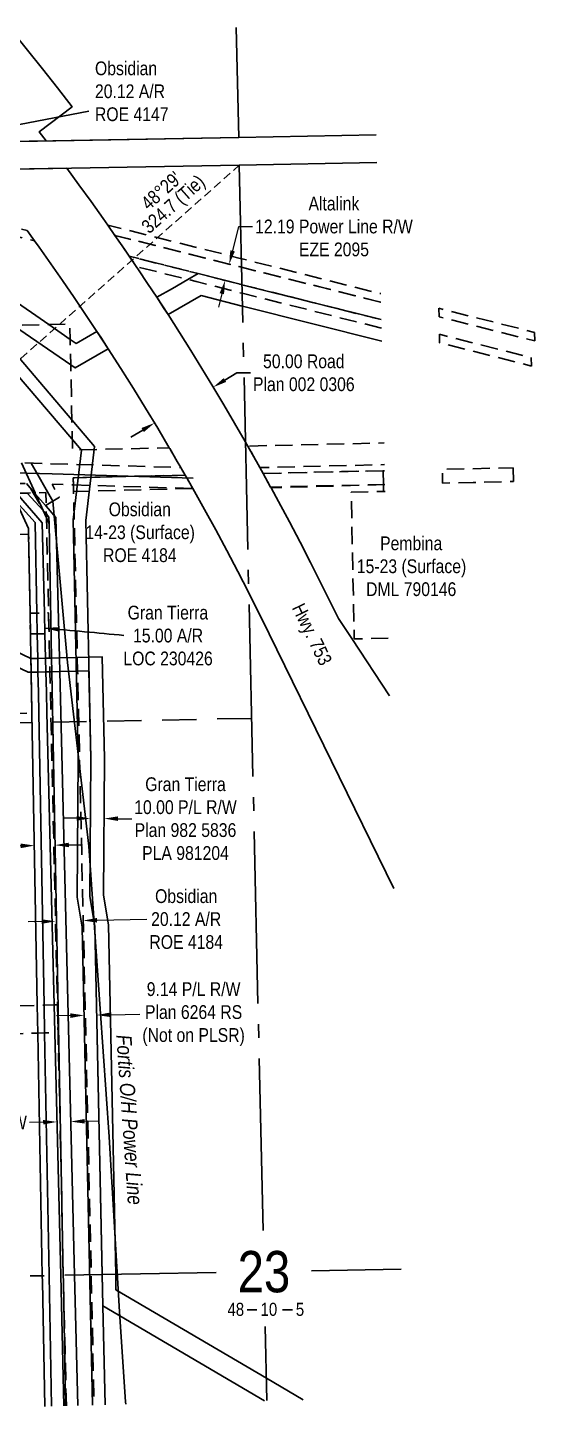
# Model space of a CAD drawing. Extents: x 607428 to 610233, y 5890754 to 5892618.
# Drawn here: x 609849 to 610233, y 5890793 to 5891795 of the extents above; entities that cross this region are included whole.
import ezdxf
from ezdxf.enums import TextEntityAlignment as Align

# ---------------------------------------------------------------- set-up
doc = ezdxf.new("R2010")
doc.units = 0
doc.header["$LTSCALE"] = 5
doc.header["$PDSIZE"] = 0.5
for name, pattern in [('foc-ACCESSROAD', [3.75, 2.5, -1.25]), ('foc-FLOWLINE', [3.75, 2.5, -1.25]), ('foc-LSD', [8, 5, -3]), ('foc-QUARTERLINE', [33, 25, -3, 2, -3]), ('foc-TIELINE', [1.875, 1.25, -0.625])]:
    doc.linetypes.add(name, pattern=pattern)
doc.layers.get('Defpoints').update_dxf_attribs({"color": 9})
for name, color, linetype in [('10', 1, 'Continuous'), ('9', 3, 'Continuous'), ('AS-POWER', 104, 'foc-POWER'), ('AS-TELUS', 224, 'foc-TEL'), ('C-AR', 13, 'foc-ACCESSROAD'), ('C-RW', 13, 'Continuous'), ('C-WS', 13, 'foc-ACCESSROAD'), ('DLO', 7, 'Continuous'), ('F-AR', 190, 'foc-ACCESSROAD'), ('F-EZE', 190, 'foc-FLOWLINE'), ('F-RW', 190, 'Continuous'), ('F-WS', 190, 'foc-ACCESSROAD'), ('L-SEC', 7, 'Continuous'), ('L-SECLBL', 7, 'Continuous'), ('L-SECQ', 8, 'foc-QUARTERLINE'), ('L-SECTION-LSD', 7, 'foc-LSD'), ('L-TIE', 7, 'foc-TIELINE'), ('L-TIE-T', 7, 'Continuous'), ('L-TITLEDB', 4, 'Continuous'), ('L-TITLEDB-T', 4, 'Continuous')]:
    doc.layers.add(name, color=color, linetype=linetype)
for name, color, linetype, lineweight in [('C-AR-T', 13, 'Continuous', 9), ('C-RW-T', 13, 'Continuous', 9), ('F-EZE-T', 190, 'Continuous', 9), ('F-RW-T', 190, 'Continuous', 9)]:
    doc.layers.add(name, color=color, linetype=linetype, lineweight=lineweight)
doc.styles.add('100L', font='ARIALN.TTF', dxfattribs={"height": 11})
doc.styles.add('80CG', font='ARIALN.TTF', dxfattribs={"height": 10})
doc.styles.add('80L', font='ARIALN.TTF', dxfattribs={"height": 10})
doc.styles.add('foc-LtypeFont', font='ARIALN.TTF', dxfattribs={"height": 7.35})
doc.styles.add('SIMPLEX', font='ARIALN.TTF')
doc.linetypes.add('foc-POWER', pattern='A,6,-1,["P",foc-LtypeFont,S=0.2,R=0,X=-0.625,Y=-0.75],-1.24,4', length=12.24)
doc.linetypes.add('foc-TEL', pattern='A,2,-1,["T",foc-LtypeFont,S=0.2,R=0,X=-0.425,Y=-0.75],-1.24,8', length=12.24)
doc.linetypes.add('foc-TEL-NOLINE', pattern='A,0,-2,["T",foc-LtypeFont,S=0.2,R=0,X=-0.425,Y=-0.75],-10.24', length=12.24)
doc.dimstyles.new('Compass 5 000', dxfattribs={"dimscale": 5, "dimtxt": 9, "dimasz": 2, "dimexe": 0.2, "dimexo": 0.0625, "dimgap": 0.5, "dimtad": 0, "dimtih": 1, "dimtoh": 1, "dimzin": 0, "dimdsep": 46, "dimtxsty": '80CG', "dimcen": 0.1, "dimse1": 1, "dimse2": 1, "dimclrd": 256, "dimclrt": 256, "dimaunit": 1, "dimadec": 4, "dimazin": 0, "dimtfac": 0.06, "dimtofl": 0, "dimtmove": 0, "dimatfit": 1, "dimfxl": 0.2, "dimtolj": 1, "dimtzin": 0, "dimlwd": -1, "dimarcsym": 0})

# ---------------------------------------------------------------- blocks, each defined once
blk = doc.blocks.new('L-SECLBL')
at = {"layer": '9', "color": 7}
for p, q in [((-5.1, -27.8), (-12.3, -27.8)), ((20.7, -27.8), (13.5, -27.8))]:
    blk.add_line(p, q, dxfattribs=at)
at = {"layer": '10', "color": 2, "style": 'SIMPLEX'}
blk.add_attdef('SEC', text='', height=30, dxfattribs=at).set_placement((0, 0), align=Align.MIDDLE)
at = {"layer": '10', "color": 5, "style": '80L'}
blk.add_attdef('TWP', text='', height=9.5, dxfattribs=at).set_placement((-14.4, -27.4), align=Align.MIDDLE_RIGHT)
blk.add_attdef('RGE', text='', height=9.5, dxfattribs=at).set_placement((3.6, -27.4), align=Align.MIDDLE_CENTER)
blk.add_attdef('MER', text='', height=9.5, dxfattribs=at).set_placement((23.2, -27.4), align=Align.MIDDLE_LEFT)
blk = doc.blocks.new('*D416')
at = {"layer": 'Defpoints', "color": 0, "transparency": 16777216}
for p in [(609941.5, 5891636.8), (609938.5, 5891625), (609995.5, 5891623.2)]:
    blk.add_point(p, dxfattribs=at)
at = {"layer": 'F-EZE-T', "transparency": 16777216}
for p, q in [((609998, 5891632.9), (610002.4, 5891650.5)), ((610002.4, 5891650.5), (610012.4, 5891650.5)), ((609990.1, 5891601.7), (609987.7, 5891592))]:
    blk.add_line(p, q, dxfattribs=at)
for points in [[(609996.3, 5891633.3), (609999.6, 5891632.5), (609995.5, 5891623.2)], [(609988.5, 5891602.1), (609991.7, 5891601.3), (609992.5, 5891611.4)]]:
    blk.add_solid(points, dxfattribs=at)
at = {"layer": 'F-EZE-T', "transparency": 16777216, "insert": (610071.6, 5891650.5), "char_height": 10, "attachment_point": 5, "style": '80CG'}
blk.add_mtext('\\A1;Altalink\\P12.19 Power Line R/W\\PEZE 2095', dxfattribs=at)
blk = doc.blocks.new('*D424')
at = {"layer": 'C-AR-T', "transparency": 16777216}
for p, q in [((609753.3, 5891553.8), (609743.3, 5891553.8)), ((609754.3, 5891508.2), (609753.3, 5891553.8)), ((609755.2, 5891469.9), (609755.4, 5891459.9))]:
    blk.add_line(p, q, dxfattribs=at)
for points in [[(609756, 5891508.2), (609752.7, 5891508.2), (609754.6, 5891498.2)], [(609756.9, 5891470), (609753.5, 5891469.9), (609755, 5891479.9)]]:
    blk.add_solid(points, dxfattribs=at)
at = {"layer": 'Defpoints', "color": 0, "transparency": 16777216}
for p in [(609644.6, 5891495.7), (609754.6, 5891498.2), (609645, 5891477.4)]:
    blk.add_point(p, dxfattribs=at)
at = {"layer": 'C-AR-T', "transparency": 16777216, "insert": (609676, 5891553.8), "char_height": 10, "width": 652.751, "attachment_point": 5, "style": '80CG'}
blk.add_mtext('\\A1;Obsidian\\P18.29 A/R\\PMSL 6923\\P(Expired, \\PRec. Cert. # NES-92-299)', dxfattribs=at)
blk = doc.blocks.new('*D437')
at = {"layer": 'C-RW-T', "transparency": 16777216}
for p, q in [((609843.9, 5891200.5), (609833.9, 5891200.3)), ((609878.9, 5891201.2), (609888.9, 5891201.3))]:
    blk.add_line(p, q, dxfattribs=at)
for points in [[(609878.9, 5891202.8), (609879, 5891199.5), (609868.9, 5891201)], [(609843.8, 5891202.2), (609843.9, 5891198.8), (609853.9, 5891200.7)]]:
    blk.add_solid(points, dxfattribs=at)
at = {"layer": 'Defpoints', "color": 0, "transparency": 16777216}
for p in [(609853.9, 5891200.7), (609853.9, 5891199.4), (609869, 5891199.7)]:
    blk.add_point(p, dxfattribs=at)
at = {"layer": 'C-RW-T', "transparency": 16777216, "insert": (609794.8, 5891200.3), "char_height": 10, "attachment_point": 5, "style": '80CG'}
blk.add_mtext('\\A1;Obsidian\\P15.00 P/L R/W\\PPlan 892 2025\\PPLA 890402', dxfattribs=at)
blk = doc.blocks.new('*D438')
at = {"layer": 'Defpoints', "color": 0, "transparency": 16777216}
for p in [(609894.6, 5891220.7), (609904.6, 5891220.6), (609904.6, 5891220.3)]:
    blk.add_point(p, dxfattribs=at)
at = {"layer": 'F-RW-T', "transparency": 16777216}
for p, q in [((609884.6, 5891220.5), (609874.6, 5891220.5)), ((609914.6, 5891220.2), (609924.6, 5891220.2))]:
    blk.add_line(p, q, dxfattribs=at)
for points in [[(609884.6, 5891222.1), (609884.6, 5891218.8), (609894.6, 5891220.4)], [(609914.6, 5891221.9), (609914.6, 5891218.6), (609904.6, 5891220.3)]]:
    blk.add_solid(points, dxfattribs=at)
at = {"layer": 'F-RW-T', "transparency": 16777216, "insert": (609963.7, 5891220.2), "char_height": 10, "attachment_point": 5, "style": '80CG'}
blk.add_mtext('\\A1;Gran Tierra\\P10.00 P/L R/W^JPlan 982 5836\\PPLA 981204', dxfattribs=at)
blk = doc.blocks.new('*D439')
at = {"layer": 'C-RW-T', "transparency": 16777216}
for p, q in [((609860.3, 5890999.6), (609850.3, 5890999.4)), ((609890.3, 5891000.4), (609900.3, 5891000.6))]:
    blk.add_line(p, q, dxfattribs=at)
for points in [[(609860.2, 5891001.3), (609860.3, 5890998), (609870.3, 5890999.9)], [(609890.3, 5891002), (609890.4, 5890998.7), (609880.3, 5891000.1)]]:
    blk.add_solid(points, dxfattribs=at)
at = {"layer": 'Defpoints', "color": 0, "transparency": 16777216}
for p in [(609870.3, 5890999.9), (609870.6, 5890985.6), (609880.7, 5890985.9)]:
    blk.add_point(p, dxfattribs=at)
at = {"layer": 'C-RW-T', "transparency": 16777216, "insert": (609811.2, 5890999.4), "char_height": 10, "attachment_point": 5, "style": '80CG'}
blk.add_mtext('\\A1;Obsidian\\P10.06 P/L R/W\\PPLA 667', dxfattribs=at)
blk = doc.blocks.new('*D455')
at = {"layer": 'Defpoints', "color": 0, "transparency": 16777216}
for p in [(609983.9, 5891533.8), (609986, 5891530.3), (609943.3, 5891504.3)]:
    blk.add_point(p, dxfattribs=at)
at = {"layer": 'L-TITLEDB-T', "transparency": 16777216}
for p, q in [((609992.4, 5891539), (610001, 5891544.2)), ((610001, 5891544.2), (610011, 5891544.2)), ((609932.6, 5891502.6), (609924.1, 5891497.5))]:
    blk.add_line(p, q, dxfattribs=at)
for points in [[(609991.5, 5891540.4), (609993.3, 5891537.6), (609983.9, 5891533.8)], [(609931.7, 5891504.1), (609933.5, 5891501.2), (609941.2, 5891507.8)]]:
    blk.add_solid(points, dxfattribs=at)
at = {"layer": 'L-TITLEDB-T', "transparency": 16777216, "insert": (610049.7, 5891544.2), "char_height": 10, "width": 367.246, "attachment_point": 5, "style": '80CG'}
blk.add_mtext('\\A1;50.00 Road\\PPlan 002 0306', dxfattribs=at)
blk = doc.blocks.new('*D501')
at = {"layer": 'Defpoints', "color": 0, "transparency": 16777216}
for p in [(609889.2, 5891117.4), (609898.3, 5891117.6), (609899.2, 5891077.5)]:
    blk.add_point(p, dxfattribs=at)
at = {"layer": 'F-RW-T', "transparency": 16777216}
for p, q in [((609880, 5891077.1), (609870, 5891076.9)), ((609909.2, 5891077.7), (609930.6, 5891078.2))]:
    blk.add_line(p, q, dxfattribs=at)
for points in [[(609880, 5891078.8), (609880, 5891075.4), (609890, 5891077.3)], [(609909.1, 5891079.4), (609909.2, 5891076.1), (609899.2, 5891077.5)]]:
    blk.add_solid(points, dxfattribs=at)
at = {"layer": 'F-RW-T', "transparency": 16777216, "insert": (609969.6, 5891078.2), "char_height": 10, "attachment_point": 5, "style": '80CG'}
blk.add_mtext('\\A1;9.14 P/L R/W\\PPlan 6264 RS^J(Not on PLSR)', dxfattribs=at)
blk = doc.blocks.new('*D503')
at = {"layer": 'C-AR-T', "transparency": 16777216}
for p, q in [((609859.3, 5891145.5), (609849.3, 5891145.3)), ((609899.4, 5891146.4), (609935.7, 5891147.2))]:
    blk.add_line(p, q, dxfattribs=at)
for points in [[(609859.2, 5891147.1), (609859.3, 5891143.8), (609869.3, 5891145.7)], [(609899.3, 5891148.1), (609899.4, 5891144.7), (609889.4, 5891146.2)]]:
    blk.add_solid(points, dxfattribs=at)
at = {"layer": 'Defpoints', "color": 0, "transparency": 16777216}
for p in [(609868.8, 5891164.4), (609889, 5891164.9), (609889.4, 5891146.2)]:
    blk.add_point(p, dxfattribs=at)
at = {"layer": 'C-AR-T', "transparency": 16777216, "insert": (609964.2, 5891147.2), "char_height": 10, "attachment_point": 5, "style": '80CG'}
blk.add_mtext('\\A1;Obsidian\\P20.12 A/R\\PROE 4184', dxfattribs=at)

msp = doc.modelspace()

# ---------------------------------------------------------------- linework, layer by layer
at = {"layer": 'AS-POWER', "flags": 128}
for points in [[(607551.93, 5891412.697), (607585.799, 5891413.382), (607595.801, 5891413.586), (607746.916, 5891416.659), (608123.167, 5891423.941), (608146.382, 5891425.082), (608170.404, 5891423.584), (608813.229, 5891453.675), (608923.623, 5891458.759), (609182.953, 5891464.779), (609203.065, 5891465.205), (609693.533, 5891475.59), (609848.395, 5891471.245), (609866.906, 5891470.726), (609969.214, 5891467.69)], [(609851.428, 5891478.603), (609867.306, 5891450.973), (609877.976, 5891333.635), (609893.364, 5891200.306), (609901.761, 5891082.112), (609908.184, 5890989.069), (609915.773, 5890861.945), (609920.157, 5890796.561), (609920.275, 5890794.672)]]:
    msp.add_lwpolyline(points, dxfattribs=at)
at = {"layer": 'AS-TELUS', "linetype": 'foc-TEL-NOLINE', "flags": 128}
msp.add_lwpolyline([(607481.266, 5891665.273), (607566.684, 5891667.363), (608373.017, 5891683.504), (609177.796, 5891700.265), (610002.466, 5891715.273), (610102.333, 5891717.131)], dxfattribs=at)
at = {"layer": 'C-AR', "flags": 128}
msp.add_lwpolyline([(610108.447, 5891473.121), (610020.126, 5891471.125), (610017.765, 5891475.359), (610015.247, 5891479.856), (610014.554, 5891481.084), (610008.919, 5891491.003), (610108.006, 5891493.247)], dxfattribs=at)
at = {"layer": 'C-RW'}
for points in [[(609844.5, 5891478.807), (609854.379, 5891457.019), (609854.798, 5891456.097), (609859.238, 5891446.281), (609860.217, 5891444.144), (609862.646, 5891438.786), (609864.586, 5891434.508), (609866.401, 5891336.864), (609866.587, 5891326.956), (609873.307, 5890966.559), (609874.764, 5890888.388), (609874.938, 5890884.174), (609876.472, 5890793.529)], [(609848.185, 5891463.751), (609850.808, 5891460.714), (609854.008, 5891457.01), (609854.798, 5891456.097), (609861.93, 5891447.841), (609862.456, 5891447.233), (609869.545, 5891439.026), (609872.054, 5891337.009), (609872.298, 5891327.08), (609883.084, 5890888.542), (609885.414, 5890793.763)], [(609875.352, 5890793.5), (609873.019, 5890888.356), (609868.681, 5891064.763), (609868.186, 5891084.888), (609862.966, 5891297.139), (609862.597, 5891312.144), (609862.236, 5891326.862), (609861.991, 5891336.812), (609861.552, 5891354.654), (609861.183, 5891369.658), (609859.572, 5891435.174), (609840.961, 5891456.716)], [(609861.456, 5890793.138), (609859.7, 5890883.925), (609859.659, 5890888.109), (609856.397, 5891064.482), (609856.024, 5891084.61), (609852.099, 5891296.937), (609851.821, 5891311.943), (609851.549, 5891326.631), (609851.364, 5891336.685), (609851.037, 5891354.458), (609850.76, 5891369.464), (609849.698, 5891426.985), (609849.622, 5891431.09), (609840.693, 5891450.732)]]:
    msp.add_lwpolyline(points, dxfattribs=at)
at = {"layer": 'C-RW', "flags": 128}
for points in [[(609848.695, 5891456.891), (609860.217, 5891444.144), (609862.584, 5891441.525), (609864.495, 5891439.411), (609864.586, 5891434.508), (609866.401, 5891336.864), (609866.587, 5891326.956), (609873.307, 5890966.559), (609874.764, 5890888.388), (609874.938, 5890884.174), (609876.472, 5890793.529)], [(609866.366, 5890793.266), (609864.612, 5890888.201), (609861.353, 5891064.596), (609860.981, 5891084.723), (609857.059, 5891297.03), (609856.781, 5891312.035), (609856.51, 5891326.738), (609856.325, 5891336.743), (609855.996, 5891354.55), (609855.719, 5891369.557), (609854.501, 5891435.456), (609840.693, 5891450.732)]]:
    msp.add_lwpolyline(points, dxfattribs=at)
at = {"layer": 'C-WS', "flags": 128}
msp.add_lwpolyline([(609877.157, 5890793.547), (609874.938, 5890884.174), (609874.764, 5890888.388), (609873.307, 5890966.559), (609871.089, 5891064.818), (609870.635, 5891084.944), (609865.843, 5891297.193), (609865.504, 5891312.197), (609865.171, 5891326.925), (609864.948, 5891336.847), (609864.544, 5891354.71), (609864.205, 5891369.715), (609862.646, 5891438.786), (609862.584, 5891441.525), (609862.456, 5891447.233), (609862.436, 5891448.136), (609862.231, 5891457.196), (609854.379, 5891457.019), (609854.008, 5891457.01), (609852.979, 5891456.988), (609848.695, 5891456.891), (609840.961, 5891456.716), (609838.003, 5891456.65), (609835.398, 5891456.59), (609760.401, 5891454.898), (609760.145, 5891466.221), (609759.971, 5891473.938), (609759.834, 5891480.02), (609759.806, 5891481.227), (609759.743, 5891484.008), (609759.421, 5891498.316), (609759.195, 5891508.319), (609757.647, 5891576.853), (609781.881, 5891577.4), (609783.101, 5891577.427), (609783.543, 5891577.437), (609791.945, 5891577.627), (609799.616, 5891577.8), (609803.669, 5891577.891), (609838.756, 5891578.684), (609864.327, 5891579.261), (609879.603, 5891579.606), (609879.853, 5891568.538), (609880.27, 5891550.036), (609881.667, 5891488.139), (609951.96, 5891489.725), (609952.236, 5891489.258), (609957.754, 5891479.798), (609960.307, 5891475.395), (609960.794, 5891474.552), (609963.498, 5891469.85), (609882.122, 5891468.014), (609882.24, 5891462.795), (609882.348, 5891458.011), (609885.072, 5891337.342), (609885.297, 5891327.365), (609895.199, 5890888.765), (609897.277, 5890794.072)], dxfattribs=at)
msp.add_lwpolyline([(609672.522, 5891080.408), (609856.024, 5891084.61), (609860.981, 5891084.723), (609868.186, 5891084.888), (609870.635, 5891084.944), (609871.089, 5891064.818), (609868.681, 5891064.763), (609861.353, 5891064.596), (609856.397, 5891064.482), (609682.337, 5891060.497), (609671.236, 5891060.243), (609472.918, 5891055.708), (609473.652, 5891023.624), (609473.854, 5891014.856), (609468.378, 5891014.73), (609351.9, 5891012.065), (609349.109, 5891134.02), (609471.064, 5891136.811), (609472.458, 5891075.833), (609661.422, 5891080.154), (609672.522, 5891080.408)], close=True, dxfattribs=at)
at = {"layer": 'DLO'}
msp.add_lwpolyline([(610108.779, 5891458.024), (610107.716, 5891458.002), (610107.608, 5891462.992), (610107.391, 5891473.098), (610108.447, 5891473.122)], dxfattribs=at)
at = {"layer": 'F-AR', "flags": 128}
msp.add_lwpolyline([(609864.205, 5891369.715), (609864.544, 5891354.71), (609861.552, 5891354.654), (609855.996, 5891354.55), (609851.035, 5891354.481), (609850.759, 5891369.47), (609855.719, 5891369.557), (609861.183, 5891369.658), (609864.205, 5891369.715)], close=True, dxfattribs=at)
at = {"layer": 'F-EZE', "flags": 128}
for points in [[(609848.601, 5891647.633), (609850.424, 5891645.111), (609854.061, 5891640.065), (609806.736, 5891651.989), (609802.291, 5891653.099), (609802.177, 5891659.315), (609808.196, 5891657.812), (609848.601, 5891647.633)], [(610217.44, 5891573.615), (610217.582, 5891567.39), (610147.997, 5891584.885), (610147.875, 5891591.106), (610217.44, 5891573.615)], [(610214.971, 5891555.353), (610215.124, 5891549.122), (610148.387, 5891566.021), (610148.249, 5891572.249), (610214.971, 5891555.353)], [(609813.028, 5891483.173), (609812.923, 5891479.736), (609821.285, 5891479.49), (609827.706, 5891479.301), (609828.458, 5891479.279), (609834.934, 5891479.088), (609844.5, 5891478.807), (609960.307, 5891475.395), (609960.794, 5891474.552), (609963.498, 5891469.85), (609964.618, 5891467.887), (609965.376, 5891466.555), (609968.991, 5891460.197), (609882.24, 5891462.795), (609866.69, 5891463.232), (609872.177, 5891453.81), (609862.436, 5891448.136), (609861.93, 5891447.841), (609859.238, 5891446.281), (609852.979, 5891456.988), (609850.808, 5891460.714), (609849.053, 5891463.726), (609848.185, 5891463.751), (609842.346, 5891463.915), (609834.648, 5891464.072), (609828.425, 5891464.305), (609792.488, 5891465.314), (609760.145, 5891466.221), (609693.507, 5891468.091), (609565.942, 5891465.391), (609551.025, 5891465.075), (609483.568, 5891463.644), (609472.476, 5891463.409), (609203.223, 5891457.709), (609203.008, 5891467.497), (609202.894, 5891472.696), (609306.321, 5891474.882), (609367.293, 5891476.171), (609428.279, 5891477.462), (609465.149, 5891478.243), (609476.243, 5891478.478), (609550.282, 5891480.047), (609565.215, 5891480.363), (609693.559, 5891483.086), (609759.806, 5891481.227), (609792.944, 5891480.297), (609793.041, 5891483.486), (609793.327, 5891492.878), (609810.161, 5891492.366), (609813.306, 5891492.27), (609813.201, 5891488.847), (609813.028, 5891483.173)], [(610201.873, 5891475.232), (610202.106, 5891465.23), (610172.687, 5891464.566), (610150.538, 5891464.066), (610150.328, 5891474.067), (610201.873, 5891475.232)], [(609969.037, 5891460.116), (609882.348, 5891458.011), (609882.24, 5891462.795), (609882.122, 5891468.014), (609963.499, 5891469.85), (609964.619, 5891467.888), (609965.377, 5891466.557), (609969.037, 5891460.116)]]:
    msp.add_lwpolyline(points, close=True, dxfattribs=at)
for points in [[(610105.762, 5891595.52), (610061.318, 5891606.693), (610004.496, 5891620.917), (610004.158, 5891621), (609912.4, 5891644.124), (609910.653, 5891646.626), (609907.153, 5891651.632), (610004.356, 5891627.142), (610005.77, 5891626.786), (610062.779, 5891612.516), (610105.625, 5891601.745)], [(610106.039, 5891582.876), (610058.179, 5891594.921), (610004.78, 5891608.224), (610004.442, 5891608.309), (609972.931, 5891616.336), (609922.845, 5891628.946), (609919.377, 5891634.013), (609917.637, 5891636.543), (609912.4, 5891644.124), (610004.157, 5891621.001), (610004.495, 5891620.917), (610061.318, 5891606.693), (610105.762, 5891595.52)], [(610106.176, 5891576.651), (610056.721, 5891589.098), (610004.92, 5891602.003), (610003.021, 5891602.477), (609971.458, 5891610.516), (609965.421, 5891612.036), (609927.913, 5891621.478), (609926.225, 5891623.967), (609922.845, 5891628.946), (609972.931, 5891616.336), (610004.442, 5891608.309), (610004.78, 5891608.224), (610058.179, 5891594.921), (610106.039, 5891582.876)], [(610108.67, 5891462.986), (610025.885, 5891460.702), (610025.589, 5891461.243), (610020.126, 5891471.125), (610017.765, 5891475.359), (610108.351, 5891477.502)], [(610108.667, 5891463.12), (610025.589, 5891461.244), (610023.772, 5891464.537), (610020.127, 5891471.127), (610108.447, 5891473.122)]]:
    msp.add_lwpolyline(points, dxfattribs=at)
at = {"layer": 'F-RW', "flags": 128}
msp.add_lwpolyline([(609905.354, 5890794.282), (609903.667, 5890866.118), (609897.788, 5891142.13), (609894.219, 5891163.776), (609894.923, 5891263.865), (609891.189, 5891436.942), (609897.632, 5891490.785), (609809.639, 5891593.878), (609807.671, 5891681.258), (609798.643, 5891674.329), (609800.54, 5891590.44), (609888.109, 5891487.91), (609882.024, 5891437.397), (609885.823, 5891263.697), (609885.051, 5891163.145), (609888.637, 5891141.366), (609896.206, 5890794.044)], dxfattribs=at)
at = {"layer": 'F-RW'}
for points in [[(609809.127, 5891617.387), (609864.327, 5891579.261), (609879.853, 5891568.538), (609879.853, 5891568.538), (609884.194, 5891565.539), (609899.351, 5891574.217), (609902.093, 5891570.021), (609907.56, 5891561.632), (609883.454, 5891547.839), (609880.27, 5891550.036), (609838.756, 5891578.684)], [(610106.382, 5891567.267), (610005.129, 5891592.668), (610004.791, 5891592.752), (609975.148, 5891600.309), (609951.011, 5891586.496), (609948.282, 5891590.697), (609942.811, 5891599.111), (609954.198, 5891605.611), (609965.421, 5891612.036), (609972.931, 5891616.336), (610004.442, 5891608.309), (610004.78, 5891608.224), (610058.179, 5891594.921), (610106.039, 5891582.876)], [(609788.713, 5891366.34), (609851.364, 5891336.685), (609856.325, 5891336.743), (609861.991, 5891336.812), (609864.948, 5891336.847), (609866.401, 5891336.864), (609872.054, 5891337.009), (609884.131, 5891337.32), (609885.072, 5891337.342), (609893.251, 5891337.539), (609903.205, 5891337.746), (609904.92, 5891263.921), (609904.197, 5891164.541), (609907.746, 5891143.039), (609912.964, 5890889.093), (609913.203, 5890877.834), (610022.586, 5890813.762), (610049.321, 5890798.037)], [(610021.099, 5890797.301), (609903.666, 5890866.119), (609903.131, 5890888.911), (609897.788, 5891142.131), (609896.59, 5891149.389), (609894.219, 5891163.776), (609894.923, 5891263.865), (609893.465, 5891327.559), (609885.297, 5891327.365), (609884.389, 5891327.343), (609872.298, 5891327.08), (609866.587, 5891326.956), (609865.171, 5891326.925), (609862.236, 5891326.862), (609856.51, 5891326.738), (609851.549, 5891326.631), (609849.348, 5891326.585), (609785.453, 5891356.809)]]:
    msp.add_lwpolyline(points, dxfattribs=at)
at = {"layer": 'F-WS', "flags": 128}
msp.add_lwpolyline([(610111.118, 5891351.391), (610086.352, 5891350.865), (610084.149, 5891457.495), (610107.716, 5891458.002), (610108.779, 5891458.024)], dxfattribs=at)
msp.add_lwpolyline([(609851.821, 5891311.943), (609852.098, 5891296.937), (609722.048, 5891294.516), (609720.552, 5891374.93), (609720.256, 5891390.838), (609720.184, 5891394.654), (609689.408, 5891405.441), (609679.042, 5891427.794), (609688.671, 5891445.411), (609723.254, 5891448.921), (609739.773, 5891424.939), (609849.698, 5891426.985), (609850.758, 5891369.482), (609851.035, 5891354.481), (609851.364, 5891336.685), (609851.549, 5891326.631), (609851.821, 5891311.943)], close=True, dxfattribs=at)
at = {"layer": 'L-SEC'}
for p, q in [((609197.872, 5891700.631), (610002.466, 5891715.273)), ((610002.457, 5891715.273), (610102.333, 5891717.131)), ((609198.321, 5891680.527), (610002.831, 5891695.168)), ((610002.831, 5891695.168), (610102.774, 5891697.027))]:
    msp.add_line(p, q, dxfattribs=at)
at = {"layer": 'L-SECQ'}
for p, q in [((610002.379, 5891715.271), (610000.583, 5891795.103)), ((610020.064, 5890921.064), (610002.831, 5891695.168)), ((610055.26, 5890891.717), (610120.416, 5890892.915)), ((609216.015, 5890876.286), (609986.018, 5890890.444)), ((610022.818, 5890797.345), (610021.621, 5890851.11))]:
    msp.add_line(p, q, dxfattribs=at)
at = {"layer": 'L-SECTION-LSD'}
msp.add_line((610011.781, 5891293.125), (609207.168, 5891278.407), dxfattribs=at)
at = {"layer": 'L-TIE'}
msp.add_line((609759.834, 5891480.02), (610002.831, 5891695.167), dxfattribs=at)
at = {"layer": 'L-TITLEDB'}
for points in [[(609837.941, 5891792.197), (609848.899, 5891778.741), (609859.794, 5891765.127), (609870.572, 5891751.422), (609881.233, 5891737.626), (609857.43, 5891719.39), (609862.519, 5891712.716), (609800.215, 5891711.58), (609797.704, 5891714.767), (609794.867, 5891718.329), (609790.269, 5891724.092), (609788.841, 5891725.868), (609787.896, 5891727.042), (609782.779, 5891733.375), (609777.455, 5891739.895), (609775.12, 5891742.75), (609774.274, 5891743.773), (609767.404, 5891752.078), (609757.085, 5891764.388), (609746.666, 5891776.614), (609736.148, 5891788.755), (609734.886, 5891790.188)], [(609788.793, 5891691.259), (609850.32, 5891692.382), (609877.443, 5891692.877), (609886.311, 5891680.792), (609895.098, 5891668.634), (609903.794, 5891656.411), (609907.15, 5891651.628), (609912.4, 5891644.124), (609917.639, 5891636.547), (609922.845, 5891628.946), (609927.911, 5891621.476), (609929.559, 5891619.041), (609936.214, 5891609.096), (609942.811, 5891599.111), (609951.011, 5891586.496), (609959.309, 5891573.521), (609967.508, 5891560.482), (609975.607, 5891547.382), (609983.607, 5891534.22), (609991.506, 5891520.998), (609999.304, 5891507.716), (610007.001, 5891494.375), (610007.345, 5891493.769), (610008.919, 5891491.003), (610014.554, 5891481.084), (610015.247, 5891479.856), (610017.765, 5891475.359), (610020.126, 5891471.125), (610025.589, 5891461.243), (610025.885, 5891460.702), (610031.379, 5891450.622), (610039.263, 5891435.905), (610047.026, 5891421.123), (610054.666, 5891406.278), (610062.184, 5891391.371), (610069.578, 5891376.402), (610074.812, 5891365.632), (610084.515, 5891351.21), (610112.037, 5891309.517)], [(610115.107, 5891169.602), (610024.625, 5891354.478), (610017.108, 5891369.694), (610009.802, 5891384.168), (610009.461, 5891384.844), (610001.673, 5891399.969), (609993.756, 5891415.027), (609985.708, 5891430.015), (609977.532, 5891444.933), (609968.955, 5891460.262), (609964.618, 5891467.886), (609963.498, 5891469.85), (609960.794, 5891474.552), (609960.307, 5891475.395), (609957.754, 5891479.798), (609952.236, 5891489.258), (609951.96, 5891489.725), (609943.552, 5891503.886), (609934.741, 5891518.438), (609925.804, 5891532.914), (609916.744, 5891547.312), (609907.56, 5891561.632), (609899.351, 5891574.216), (609891.124, 5891586.611), (609882.803, 5891598.943), (609874.391, 5891611.212), (609865.886, 5891623.417), (609857.289, 5891635.557), (609854.06, 5891640.065), (609848.6, 5891647.633)]]:
    msp.add_lwpolyline(points, dxfattribs=at)

# ---------------------------------------------------------------- block references
at = {"layer": 'L-SECLBL', "xscale": 0.9995950000000001, "yscale": 0.9995950000000001, "zscale": 0.9995950000000001}
msp.add_blockref('L-SECLBL', (610020.731, 5890891.082), dxfattribs=at).add_auto_attribs({'SEC': '23', 'TWP': '48', 'RGE': '10', 'MER': '5'})

# ---------------------------------------------------------------- texts
at = {"layer": 'AS-POWER', "insert": (609924.332, 5891063.992), "char_height": 10.99555, "attachment_point": 1, "rotation": 273.948645, "style": '100L'}
msp.add_mtext_dynamic_manual_height_columns('\\pi0.35874;{\\fArial Narrow|b0|i1|c0|p34;Fortis O/H Power Line}', width=123.70108, gutter_width=54.978, heights=[0], dxfattribs=at)
at = {"layer": 'C-RW-T', "insert": (609897.923, 5891770.478), "char_height": 9.996, "width": 54.64805, "attachment_point": 1, "style": '80L'}
msp.add_mtext('Obsidian\\P20.12 A/R\\PROE 4147', dxfattribs=at)
at = {"layer": 'C-WS', "insert": (609890.327, 5891450.034), "char_height": 9.99595, "width": 78.96296, "attachment_point": 1, "style": '80L'}
msp.add_mtext('\\pi17.57358;Obsidian\\P\\pi0.66365;14-23 (Surface)\\P\\pi13.46883;ROE 4184', dxfattribs=at)
at = {"layer": 'F-EZE-T', "insert": (609918.109, 5891374.982), "char_height": 9.99595, "attachment_point": 1, "style": '80L'}
msp.add_mtext_dynamic_manual_height_columns('\\pi3.54447;Gran Tierra\\P\\pi7.47535;15.00 A/R\\P\\pi0.45909;LOC 230426', width=64.49406, gutter_width=49.98, heights=[0], dxfattribs=at)
at = {"layer": 'F-RW-T', "insert": (610087.567, 5891425.337), "char_height": 9.99595, "attachment_point": 1, "style": '80L'}
msp.add_mtext_dynamic_manual_height_columns('\\pi17.57698;Pembina\\P\\pi0.66365;15-23 (Surface)\\P\\pi7.40034;DML 790146', width=78.96296, gutter_width=49.98, heights=[0], dxfattribs=at)
at = {"layer": 'L-TIE-T', "style": '80L'}
for s, height, p in [('324.7 (Tie)', 9.99595, (609955.539, 5891665.979)), ("48°29'", 9.996, (609946.096, 5891676.643))]:
    msp.add_text(s, height=height, rotation=41.5212, dxfattribs=at).set_placement(p, align=Align.MIDDLE)
at = {"layer": 'L-TITLEDB', "insert": (610049.607, 5891378.293), "char_height": 9.99595, "attachment_point": 1, "rotation": 295.918942, "style": '80L'}
msp.add_mtext_dynamic_manual_height_columns('\\pi0.48977;Hwy. 753', width=47.28412, gutter_width=49.98, heights=[0], dxfattribs=at)

# ---------------------------------------------------------------- dimensions: what is measured, and where the dimension line sits
at = {"layer": 'C-AR-T'}
dim = msp.add_linear_dim(base=(609754.569, 5891498.206), p1=(609645.029, 5891477.427), p2=(609644.616, 5891495.722), angle=91.294041, text='Obsidian\\P18.29 A/R\\PMSL 6923\\P(Expired, \\PRec. Cert. # NES-92-299)', dimstyle='Compass 5 000', dxfattribs=at)
dim.commit()
dim.dimension.update_dxf_attribs({"geometry": '*D424', "text_midpoint": (609676.029, 5891553.76), "dimtype": 161})
at = {"layer": 'C-AR-T', "color": 4}
dim = msp.add_linear_dim(base=(609889.388, 5891146.159), p1=(609868.841, 5891164.412), p2=(609888.966, 5891164.866), angle=1.293225, text='Obsidian\\P20.12 A/R\\PROE 4184', dimstyle='Compass 5 000', dxfattribs=at)
dim.commit()
dim.dimension.update_dxf_attribs({"geometry": '*D503', "text_midpoint": (609964.215, 5891147.204), "dimtype": 161})
at = {"layer": 'C-RW-T'}
for p1, p2, distance, text, picture, middle in [((609868.959, 5891199.727), (609853.901, 5891199.449), -1.249, 'Obsidian\\P15.00 P/L R/W\\PPlan 892 2025\\PPLA 890402', '*D437', (609794.796, 5891200.328)), ((609880.69, 5890985.88), (609870.627, 5890985.633), -14.256, 'Obsidian\\P10.06 P/L R/W\\PPLA 667', '*D439', (609811.197, 5890999.392))]:
    dim = msp.add_aligned_dim(p1=p1, p2=p2, distance=distance, text=text, dimstyle='Compass 5 000', dxfattribs=at)
    dim.commit()
    dim.dimension.update_dxf_attribs({"geometry": picture, "text_midpoint": middle})
at = {"layer": 'F-EZE-T'}
dim = msp.add_linear_dim(base=(609995.52, 5891623.177), p1=(609938.529, 5891624.998), p2=(609941.501, 5891636.79), angle=75.855206, text='Altalink\\P12.19 Power Line R/W\\PEZE 2095', dimstyle='Compass 5 000', dxfattribs=at)
dim.commit()
dim.dimension.update_dxf_attribs({"geometry": '*D416', "text_midpoint": (610071.559, 5891650.548), "dimtype": 161})
at = {"layer": 'F-RW-T'}
dim = msp.add_aligned_dim(p1=(609894.619, 5891220.653), p2=(609904.605, 5891220.581), distance=-0.262, text='Gran Tierra\\P10.00 P/L R/W^JPlan 982 5836\\PPLA 981204', dimstyle='Compass 5 000', dxfattribs=at)
dim.commit()
dim.dimension.update_dxf_attribs({"geometry": '*D438', "text_midpoint": (609963.689, 5891220.173)})
dim = msp.add_linear_dim(base=(609899.164, 5891077.515), p1=(609889.15, 5891117.392), p2=(609898.311, 5891117.587), angle=1.220204, text='9.14 P/L R/W\\PPlan 6264 RS^J(Not on PLSR)', dimstyle='Compass 5 000', dxfattribs=at)
dim.commit()
dim.dimension.update_dxf_attribs({"geometry": '*D501', "text_midpoint": (609969.614, 5891078.184), "dimtype": 161})
at = {"layer": 'L-TITLEDB-T'}
dim = msp.add_aligned_dim(p1=(609943.299, 5891504.304), p2=(609986.011, 5891530.264), distance=4.137, text='50.00 Road\\PPlan 002 0306', dimstyle='Compass 5 000', dxfattribs=at)
dim.commit()
dim.dimension.update_dxf_attribs({"geometry": '*D455', "text_midpoint": (610049.688, 5891544.187)})

# ---------------------------------------------------------------- leaders
at = {"layer": 'C-RW-T', "path_type": 1}
msp.add_leader([(609792.752, 5891715.076), (609893.458, 5891734.344)], dimstyle='Compass 5 000', override={"dimgap": 0.5, "dimtad": 0}, dxfattribs=at)
at = {"layer": 'F-EZE-T', "path_type": 1}
msp.add_leader([(609861.604, 5891358.738), (609919.006, 5891353.434)], dimstyle='Compass 5 000', override={"dimgap": 0.5, "dimtad": 0}, dxfattribs=at)

doc.saveas('drawing.dxf')
